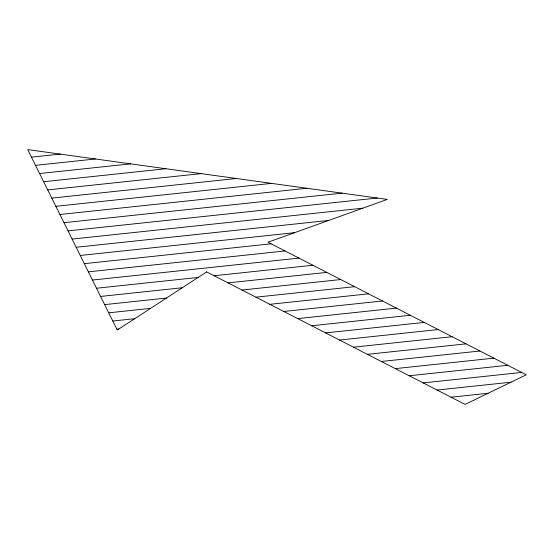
<?xml version="1.0" encoding="UTF-8"?>
<svg xmlns="http://www.w3.org/2000/svg" width="554" height="554" viewBox="0 0 554 554"><rect width="100%" height="100%" fill="white"/><g stroke="black" fill="none" stroke-linecap="round" stroke-linejoin="round"><path stroke-width="0.83" d="M31.446 157.149L60.178 154.095M35.518 165.341L95.406 158.977M39.583 173.534L130.64 163.859M43.648 181.726L165.875 168.735M47.713 189.918L201.109 173.617M51.785 198.11L236.336 178.499M55.85 206.31L271.571 183.381M59.915 214.502L306.805 188.263M63.98 222.694L342.04 193.145M68.052 230.886L377.274 198.027M72.117 239.079L362.856 208.179M76.182 247.271L328.695 220.437M80.254 255.463L294.527 232.694M84.319 263.662L271.114 243.808M88.384 271.855L285.033 250.955M92.449 280.047L298.952 258.102M96.521 288.239L198.11 277.443M214.121 275.74L312.878 265.248M100.586 296.432L182.266 287.755M228.054 282.886L326.798 272.395M104.651 304.624L166.422 298.059M241.994 290.033L340.724 279.541M108.716 312.816L150.577 308.37M255.927 297.173L354.643 286.681M112.787 321.015L134.74 318.682M269.867 304.319L368.562 293.828M116.852 329.208L118.895 328.986M283.8 311.466L382.489 300.974M297.74 318.605L396.408 308.121M311.673 325.752L410.327 315.268M325.607 332.899L424.253 322.414M339.547 340.045L438.172 329.561M353.48 347.185L452.099 336.707M367.42 354.331L466.018 343.854M381.353 361.478L479.937 351.001M395.293 368.618L493.863 358.147M409.226 375.764L507.783 365.287M423.159 382.911L521.702 372.433M437.099 390.051L510.996 382.198M451.032 397.197L488.143 393.257M206.628 271.903L117.268 330.046L27.7 149.594L387.301 199.412L267.998 242.209L526.3 374.795L465.09 404.406L206.628 271.903"/></g></svg>
